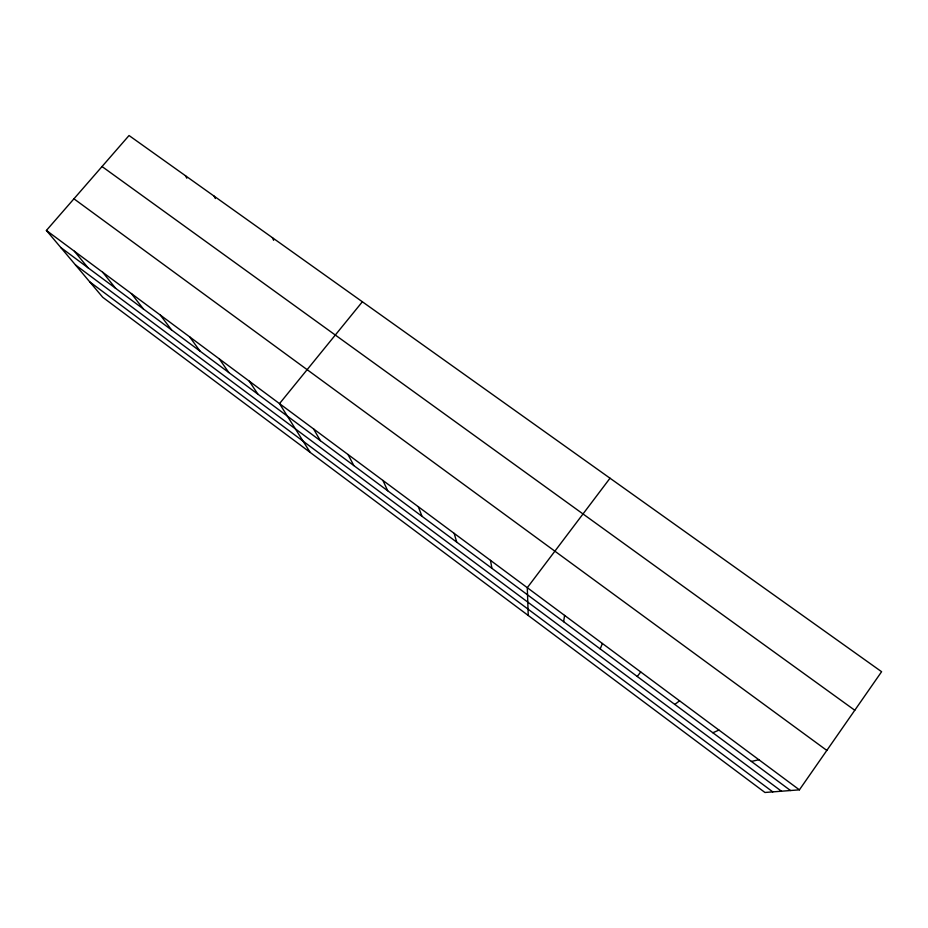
<?xml version="1.0" encoding="UTF-8"?>
<svg xmlns="http://www.w3.org/2000/svg" width="928" height="928" viewBox="0 0 928 928"><rect width="100%" height="100%" fill="white"/><g stroke="black" fill="none" stroke-linecap="round" stroke-linejoin="round"><path stroke-width="1.39" d="M563.632 621.702L564.584 615.403M600.196 648.916L602.4 643.487M799.402 789.844L881.6 671.71L129.038 135.523L46.4 230.446L102.73 297.285L764.95 792.477L799.402 789.844L46.4 230.446M610.021 478.21L527.29 587.691L528.241 615.473M637.258 676.489L640.726 671.965M362.372 301.762L279.514 403.622L310.161 452.4M674.807 704.422L679.574 700.826M712.855 732.737L718.956 730.081M751.413 761.436L758.895 759.754M102.034 166.541L854.781 710.256M73.938 198.812L826.825 750.416M60.761 247.486L790.505 790.528M75.493 264.956L781.457 791.213M89.726 281.857L772.792 791.886M74.414 251.256L88.021 267.774M102.73 272.287L115.582 288.283M131.37 293.573L143.434 309.001M160.335 315.079L171.587 329.962M189.625 336.841L200.054 351.144M219.252 358.846L228.833 372.557M249.214 381.106L257.938 394.214M313.548 428.91L320.392 440.696M185.449 175.705L186.818 178.188M348.023 454.511L353.835 465.578M214.124 196.144L215.389 198.557M382.939 480.449L387.695 490.773M272.426 237.684L273.632 240.306M418.319 506.734L421.985 516.293M454.163 533.368L456.715 542.138M490.483 560.35L491.898 568.319"/></g></svg>
